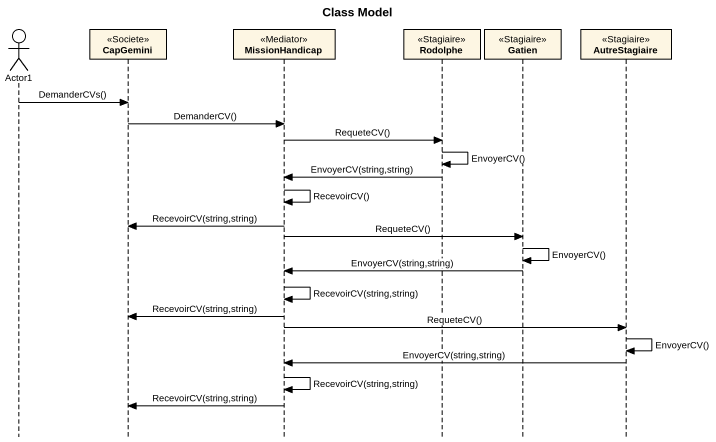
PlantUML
@startuml
title Class Model
hide footbox
actor Actor1
participant CapGemini <<Societe>>
participant MissionHandicap <<Mediator>>
participant Rodolphe <<Stagiaire>>
participant Gatien <<Stagiaire>>
participant AutreStagiaire <<Stagiaire>>

Actor1 -> CapGemini : DemanderCVs()
CapGemini -> MissionHandicap : DemanderCV()
MissionHandicap -> Rodolphe : RequeteCV()
Rodolphe -> Rodolphe : EnvoyerCV()
Rodolphe -> MissionHandicap : EnvoyerCV(string,string)
MissionHandicap -> MissionHandicap : RecevoirCV()
MissionHandicap -> CapGemini : RecevoirCV(string,string)
MissionHandicap -> Gatien : RequeteCV()
Gatien -> Gatien : EnvoyerCV()
Gatien -> MissionHandicap : EnvoyerCV(string,string)
MissionHandicap -> MissionHandicap : RecevoirCV(string,string)
MissionHandicap -> CapGemini : RecevoirCV(string,string)
MissionHandicap -> AutreStagiaire : RequeteCV()
AutreStagiaire -> AutreStagiaire : EnvoyerCV()
AutreStagiaire -> MissionHandicap : EnvoyerCV(string,string)
MissionHandicap -> MissionHandicap : RecevoirCV(string,string)
MissionHandicap -> CapGemini : RecevoirCV(string,string)
@enduml
